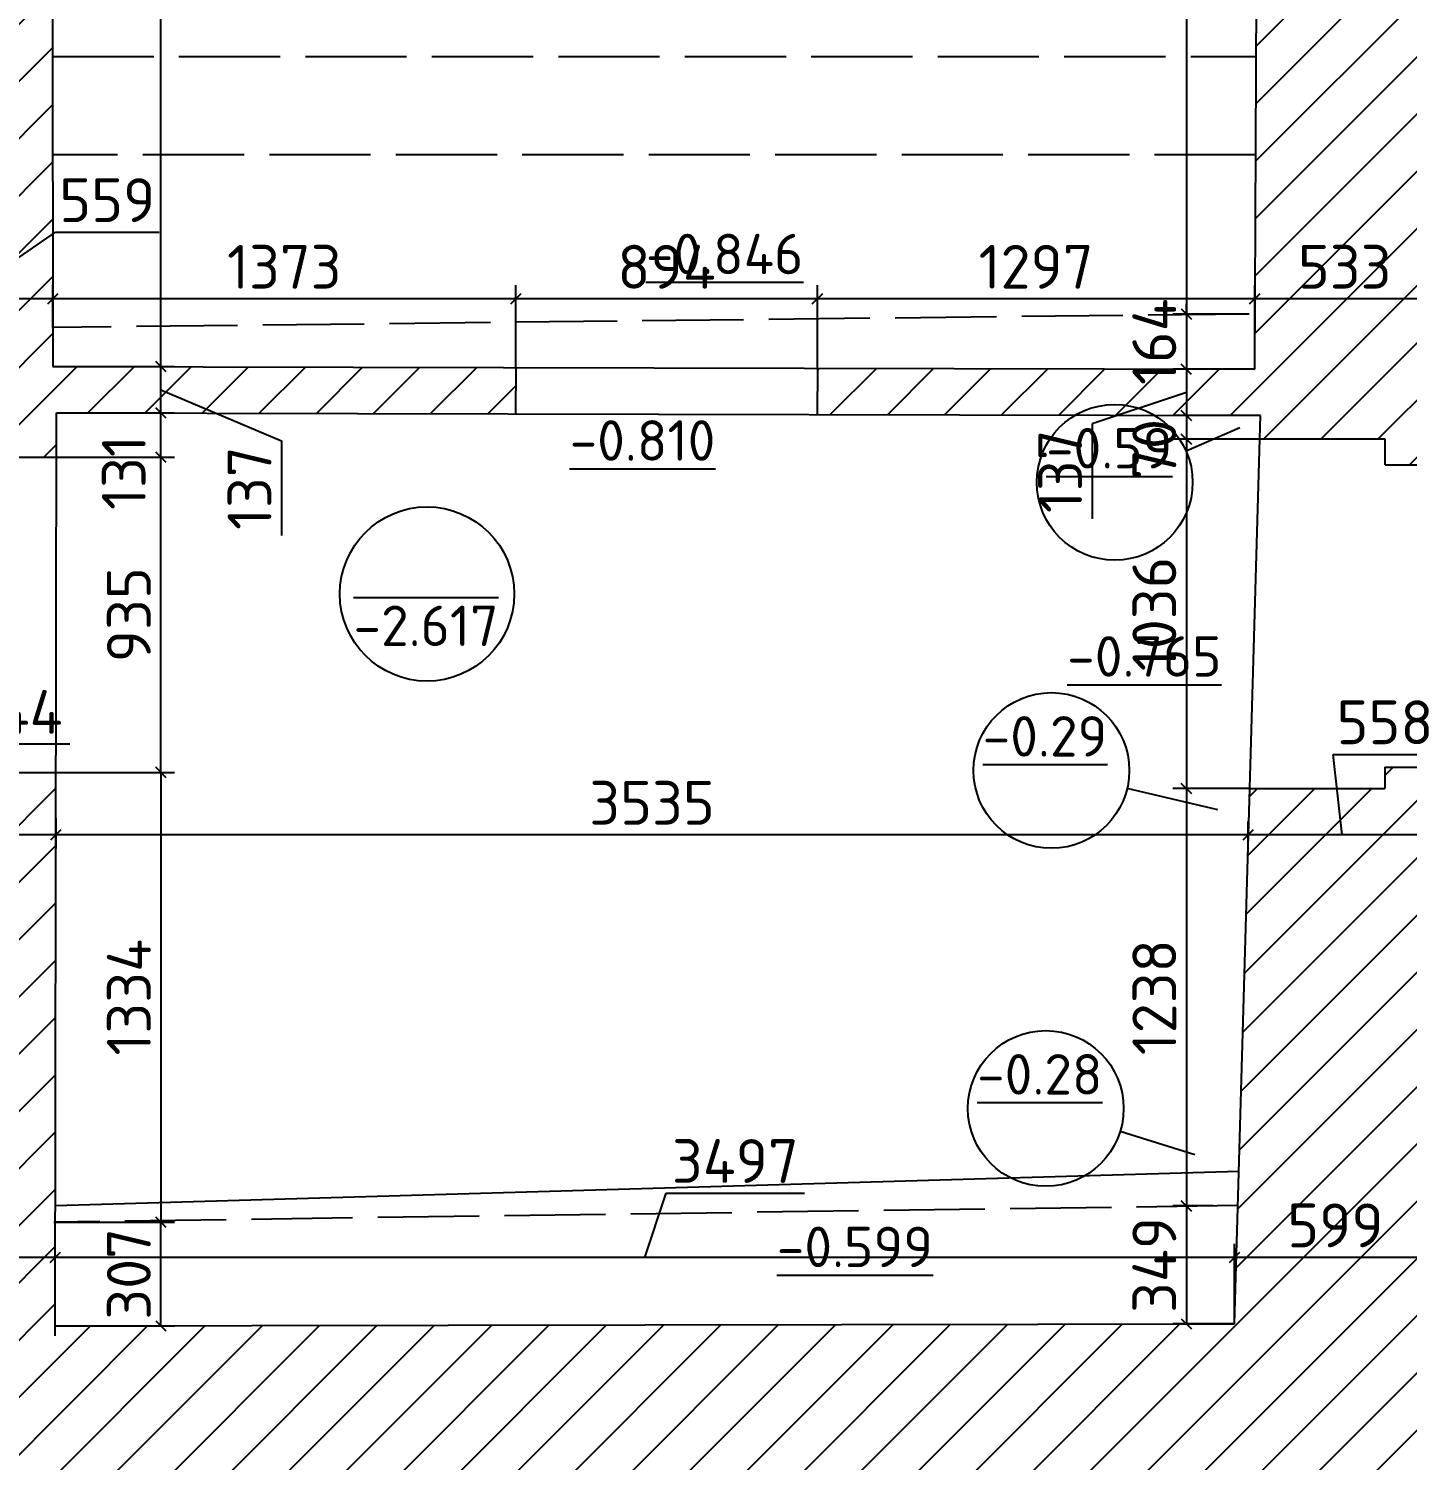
# Model space of a CAD drawing. Header units: millimetres. Extents: x 904915 to 1000606, y 1634169 to 1674089.
# Drawn here: x 955781 to 959869, y 1639706 to 1643953 of the extents above; entities that cross this region are included whole.
import ezdxf

# ---------------------------------------------------------------- set-up
doc = ezdxf.new("R2010")
doc.units = ezdxf.units.MM
doc.linetypes.add('ACAD_ISO02W100', pattern=[15, 12, -3])
for name, color, linetype in [('Балки', 140, 'ACAD_ISO02W100'), ('Контур', 7, 'Continuous'), ('Отметки', 7, 'Continuous'), ('Отопление', 30, 'Continuous'), ('Пожарные коммуникации', 1, 'Continuous'), ('Размеры', 224, 'Continuous'), ('Штриховка', 252, 'Continuous')]:
    doc.layers.add(name, color=color, linetype=linetype)
doc.styles.add('ISOCPEUR', font='isocpeur.ttf')
doc.dimstyles.new('GENPLAN 1000', dxfattribs={"dimscale": 10, "dimtxt": 13, "dimasz": 3, "dimexe": 4, "dimexo": 0, "dimgap": 3, "dimtad": 1, "dimdec": 0, "dimzin": 0, "dimtxsty": 'ISOCPEUR', "dimblk1": 'OBLIQUE', "dimblk2": 'OBLIQUE', "dimsah": 1, "dimcen": -1, "dimaunit": 1, "dimadec": 3, "dimazin": 0, "dimtfac": 0.75, "dimtdec": 0, "dimtix": 1, "dimtmove": 1, "dimatfit": 3, "dimfxl": 0, "dimtvp": 0.6, "dimarcsym": 0})

# ---------------------------------------------------------------- blocks, each defined once
blk = doc.blocks.new('_Oblique')
at = {"color": 0, "linetype": 'ByBlock', "lineweight": -2}
blk.add_line((-0.5, -0.5), (0.5, 0.5), dxfattribs=at)
blk = doc.blocks.new('*D121')
at = {"layer": 'Defpoints', "color": 0, "ltscale": 0.03}
for p in [(959416.1, 1643151.5), (959416.1, 1642942.4), (959949.4, 1642934.4)]:
    blk.add_point(p, dxfattribs=at)
at = {"layer": 'Размеры', "color": 0, "lineweight": -2, "ltscale": 0.03}
for p, q in [((959416.1, 1642942.4), (959416.1, 1643191.5)), ((959949.4, 1642934.4), (959949.4, 1643191.5)), ((959949.4, 1643151.5), (959416.1, 1643151.5))]:
    blk.add_line(p, q, dxfattribs=at)
at = {"layer": 'Размеры', "color": 0, "lineweight": -2, "ltscale": 0.03, "xscale": 30, "yscale": 30, "zscale": 30, "rotation": 180}
blk.add_blockref('_Oblique', (959416.1, 1643151.5), dxfattribs=at)
at = {"layer": 'Размеры', "color": 0, "lineweight": -2, "ltscale": 0.03, "xscale": 30, "yscale": 30, "zscale": 30}
blk.add_blockref('_Oblique', (959949.4, 1643151.5), dxfattribs=at)
at = {"layer": 'Размеры', "color": 0, "ltscale": 0.03, "insert": (959682.8, 1643246.5), "char_height": 130, "attachment_point": 5, "style": 'ISOCPEUR'}
blk.add_mtext('533', dxfattribs=at)
blk = doc.blocks.new('*D122')
at = {"layer": 'Defpoints', "color": 0, "ltscale": 0.03}
for p in [(958119.3, 1643151.5), (958119.3, 1642945.4), (959416.1, 1642942.4)]:
    blk.add_point(p, dxfattribs=at)
at = {"layer": 'Размеры', "color": 0, "lineweight": -2, "ltscale": 0.03}
for p, q in [((958119.3, 1642945.4), (958119.3, 1643191.5)), ((959416.1, 1642942.4), (959416.1, 1643191.5)), ((959416.1, 1643151.5), (958119.3, 1643151.5))]:
    blk.add_line(p, q, dxfattribs=at)
at = {"layer": 'Размеры', "color": 0, "lineweight": -2, "ltscale": 0.03, "xscale": 30, "yscale": 30, "zscale": 30, "rotation": 180}
blk.add_blockref('_Oblique', (958119.3, 1643151.5), dxfattribs=at)
at = {"layer": 'Размеры', "color": 0, "lineweight": -2, "ltscale": 0.03, "xscale": 30, "yscale": 30, "zscale": 30}
blk.add_blockref('_Oblique', (959416.1, 1643151.5), dxfattribs=at)
at = {"layer": 'Размеры', "color": 0, "ltscale": 0.03, "insert": (958767.7, 1643246.5), "char_height": 130, "attachment_point": 5, "style": 'ISOCPEUR'}
blk.add_mtext('1297', dxfattribs=at)
blk = doc.blocks.new('*D123')
at = {"layer": 'Defpoints', "color": 0, "ltscale": 0.03}
for p in [(957225.1, 1643151.5), (957225.1, 1642947.4), (958119.3, 1642945.4)]:
    blk.add_point(p, dxfattribs=at)
at = {"layer": 'Размеры', "color": 0, "lineweight": -2, "ltscale": 0.03}
for p, q in [((957225.1, 1642947.4), (957225.1, 1643191.5)), ((958119.3, 1642945.4), (958119.3, 1643191.5)), ((958119.3, 1643151.5), (957225.1, 1643151.5))]:
    blk.add_line(p, q, dxfattribs=at)
at = {"layer": 'Размеры', "color": 0, "lineweight": -2, "ltscale": 0.03, "xscale": 30, "yscale": 30, "zscale": 30, "rotation": 180}
blk.add_blockref('_Oblique', (957225.1, 1643151.5), dxfattribs=at)
at = {"layer": 'Размеры', "color": 0, "lineweight": -2, "ltscale": 0.03, "xscale": 30, "yscale": 30, "zscale": 30}
blk.add_blockref('_Oblique', (958119.3, 1643151.5), dxfattribs=at)
at = {"layer": 'Размеры', "color": 0, "ltscale": 0.03, "insert": (957672.2, 1643246.5), "char_height": 130, "attachment_point": 5, "style": 'ISOCPEUR'}
blk.add_mtext('894', dxfattribs=at)
blk = doc.blocks.new('*D124')
at = {"layer": 'Defpoints', "color": 0, "ltscale": 0.03}
for p in [(955852.3, 1643151.5), (955852.3, 1643066.4), (957225.1, 1642947.4)]:
    blk.add_point(p, dxfattribs=at)
at = {"layer": 'Размеры', "color": 0, "lineweight": -2, "ltscale": 0.03}
for p, q in [((955852.3, 1643066.4), (955852.3, 1643191.5)), ((957225.1, 1642947.4), (957225.1, 1643191.5)), ((957225.1, 1643151.5), (955852.3, 1643151.5))]:
    blk.add_line(p, q, dxfattribs=at)
at = {"layer": 'Размеры', "color": 0, "lineweight": -2, "ltscale": 0.03, "xscale": 30, "yscale": 30, "zscale": 30, "rotation": 180}
blk.add_blockref('_Oblique', (955852.3, 1643151.5), dxfattribs=at)
at = {"layer": 'Размеры', "color": 0, "lineweight": -2, "ltscale": 0.03, "xscale": 30, "yscale": 30, "zscale": 30}
blk.add_blockref('_Oblique', (957225.1, 1643151.5), dxfattribs=at)
at = {"layer": 'Размеры', "color": 0, "ltscale": 0.03, "insert": (956538.7, 1643246.5), "char_height": 130, "attachment_point": 5, "style": 'ISOCPEUR'}
blk.add_mtext('1373', dxfattribs=at)
blk = doc.blocks.new('*D125')
at = {"layer": 'Defpoints', "color": 0, "ltscale": 0.03}
for p in [(955293.1, 1643151.5), (955293.1, 1643079.9), (955852.3, 1643066.4)]:
    blk.add_point(p, dxfattribs=at)
at = {"layer": 'Размеры', "color": 0, "lineweight": -2, "ltscale": 0.03}
for p, q in [((955572.7, 1643151.5), (955860.4, 1643349.2)), ((955860.4, 1643349.2), (956167.4, 1643349.2)), ((955293.1, 1643079.9), (955293.1, 1643191.5)), ((955852.3, 1643066.4), (955852.3, 1643191.5)), ((955852.3, 1643151.5), (955293.1, 1643151.5))]:
    blk.add_line(p, q, dxfattribs=at)
at = {"layer": 'Размеры', "color": 0, "lineweight": -2, "ltscale": 0.03, "xscale": 30, "yscale": 30, "zscale": 30, "rotation": 180}
blk.add_blockref('_Oblique', (955293.1, 1643151.5), dxfattribs=at)
at = {"layer": 'Размеры', "color": 0, "lineweight": -2, "ltscale": 0.03, "xscale": 30, "yscale": 30, "zscale": 30}
blk.add_blockref('_Oblique', (955852.3, 1643151.5), dxfattribs=at)
at = {"layer": 'Размеры', "color": 0, "ltscale": 0.03, "insert": (956013.9, 1643444.2), "char_height": 130, "attachment_point": 5, "style": 'ISOCPEUR'}
blk.add_mtext('559', dxfattribs=at)
blk = doc.blocks.new('*D132')
at = {"layer": 'Defpoints', "color": 0, "ltscale": 0.03}
for p in [(959430.3, 1645715.2), (959213.5, 1643106.3), (959400.1, 1643106.3)]:
    blk.add_point(p, dxfattribs=at)
at = {"layer": 'Размеры', "color": 0, "lineweight": -2, "ltscale": 0.03}
for p, q in [((959430.3, 1645715.2), (959173.5, 1645715.2)), ((959213.5, 1645715.2), (959213.5, 1643106.3)), ((959400.1, 1643106.3), (959173.5, 1643106.3))]:
    blk.add_line(p, q, dxfattribs=at)
at = {"layer": 'Размеры', "color": 0, "lineweight": -2, "ltscale": 0.03, "xscale": 30, "yscale": 30, "zscale": 30}
for p, rotation in [((959213.5, 1645715.2), 90), ((959213.5, 1643106.3), 270)]:
    blk.add_blockref('_Oblique', p, dxfattribs=dict(at, rotation=rotation))
at = {"layer": 'Размеры', "color": 0, "ltscale": 0.03, "insert": (959118.5, 1644410.7), "char_height": 130, "attachment_point": 5, "rotation": 90, "style": 'ISOCPEUR'}
blk.add_mtext('2609', dxfattribs=at)
blk = doc.blocks.new('*D133')
at = {"layer": 'Defpoints', "color": 0, "ltscale": 0.03}
for p in [(959400.1, 1643106.3), (959213.5, 1642942.4), (959416.1, 1642942.4)]:
    blk.add_point(p, dxfattribs=at)
at = {"layer": 'Размеры', "color": 0, "lineweight": -2, "ltscale": 0.03}
for p, q in [((959213.5, 1643106.3), (959213.5, 1643136.3)), ((959400.1, 1643106.3), (959173.5, 1643106.3)), ((959213.5, 1643106.3), (959213.5, 1642942.4)), ((959416.1, 1642942.4), (959173.5, 1642942.4)), ((959213.5, 1642942.4), (959213.5, 1642912.4))]:
    blk.add_line(p, q, dxfattribs=at)
at = {"layer": 'Размеры', "color": 0, "lineweight": -2, "ltscale": 0.03, "xscale": 30, "yscale": 30, "zscale": 30}
for p, rotation in [((959213.5, 1643106.3), 270), ((959213.5, 1642942.4), 90)]:
    blk.add_blockref('_Oblique', p, dxfattribs=dict(at, rotation=rotation))
at = {"layer": 'Размеры', "color": 0, "ltscale": 0.03, "insert": (959118.5, 1643024.3), "char_height": 130, "attachment_point": 5, "rotation": 90, "style": 'ISOCPEUR'}
blk.add_mtext('164', dxfattribs=at)
blk = doc.blocks.new('*D134')
at = {"layer": 'Defpoints', "color": 0, "ltscale": 0.03}
for p in [(959416.1, 1642942.4), (959213.5, 1642805.2), (959433.1, 1642805.2)]:
    blk.add_point(p, dxfattribs=at)
at = {"layer": 'Размеры', "color": 0, "lineweight": -2, "ltscale": 0.03}
for p, q in [((959416.1, 1642942.4), (959173.5, 1642942.4)), ((959213.5, 1642942.4), (959213.5, 1642805.2)), ((959213.5, 1642873.8), (958934.2, 1642780.3)), ((958934.2, 1642780.3), (958934.2, 1642499.3)), ((959433.1, 1642805.2), (959173.5, 1642805.2))]:
    blk.add_line(p, q, dxfattribs=at)
at = {"layer": 'Размеры', "color": 0, "lineweight": -2, "ltscale": 0.03, "xscale": 30, "yscale": 30, "zscale": 30}
for p, rotation in [((959213.5, 1642942.4), 90), ((959213.5, 1642805.2), 270)]:
    blk.add_blockref('_Oblique', p, dxfattribs=dict(at, rotation=rotation))
at = {"layer": 'Размеры', "color": 0, "ltscale": 0.03, "insert": (958839.2, 1642639.8), "char_height": 130, "attachment_point": 5, "rotation": 90, "style": 'ISOCPEUR'}
blk.add_mtext('137', dxfattribs=at)
blk = doc.blocks.new('*D135')
at = {"layer": 'Defpoints', "color": 0, "ltscale": 0.03}
for p in [(959433.1, 1642805.2), (959213.5, 1642735), (959431.1, 1642735)]:
    blk.add_point(p, dxfattribs=at)
at = {"layer": 'Размеры', "color": 0, "lineweight": -2, "ltscale": 0.03}
for p, q in [((959433.1, 1642805.2), (959173.5, 1642805.2)), ((959213.5, 1642805.2), (959213.5, 1642735)), ((959431.1, 1642735), (959173.5, 1642735))]:
    blk.add_line(p, q, dxfattribs=at)
at = {"layer": 'Размеры', "color": 0, "lineweight": -2, "ltscale": 0.03, "xscale": 30, "yscale": 30, "zscale": 30}
for p, rotation in [((959213.5, 1642805.2), 90), ((959213.5, 1642735), 270)]:
    blk.add_blockref('_Oblique', p, dxfattribs=dict(at, rotation=rotation))
at = {"layer": 'Размеры', "color": 0, "ltscale": 0.03, "insert": (959118.5, 1642705), "char_height": 130, "attachment_point": 5, "rotation": 90, "style": 'ISOCPEUR'}
blk.add_mtext('70', dxfattribs=at)
blk = doc.blocks.new('*D136')
at = {"layer": 'Defpoints', "color": 0, "ltscale": 0.03}
for p in [(959431.1, 1642735), (959213.5, 1641699), (959401.4, 1641699)]:
    blk.add_point(p, dxfattribs=at)
at = {"layer": 'Размеры', "color": 0, "lineweight": -2, "ltscale": 0.03}
for p, q in [((959431.1, 1642735), (959173.5, 1642735)), ((959213.5, 1642735), (959213.5, 1641699)), ((959401.4, 1641699), (959173.5, 1641699))]:
    blk.add_line(p, q, dxfattribs=at)
at = {"layer": 'Размеры', "color": 0, "lineweight": -2, "ltscale": 0.03, "xscale": 30, "yscale": 30, "zscale": 30}
for p, rotation in [((959213.5, 1642735), 90), ((959213.5, 1641699), 270)]:
    blk.add_blockref('_Oblique', p, dxfattribs=dict(at, rotation=rotation))
at = {"layer": 'Размеры', "color": 0, "ltscale": 0.03, "insert": (959118.5, 1642217), "char_height": 130, "attachment_point": 5, "rotation": 90, "style": 'ISOCPEUR'}
blk.add_mtext('1036', dxfattribs=at)
blk = doc.blocks.new('*D137')
at = {"layer": 'Defpoints', "color": 0, "ltscale": 0.03}
for p in [(959401.4, 1641699), (959213.5, 1640460.8), (959293.4, 1640460.8)]:
    blk.add_point(p, dxfattribs=at)
at = {"layer": 'Размеры', "color": 0, "lineweight": -2, "ltscale": 0.03}
for p, q in [((959401.4, 1641699), (959173.5, 1641699)), ((959213.5, 1641699), (959213.5, 1640460.8)), ((959293.4, 1640460.8), (959173.5, 1640460.8))]:
    blk.add_line(p, q, dxfattribs=at)
at = {"layer": 'Размеры', "color": 0, "lineweight": -2, "ltscale": 0.03, "xscale": 30, "yscale": 30, "zscale": 30}
for p, rotation in [((959213.5, 1641699), 90), ((959213.5, 1640460.8), 270)]:
    blk.add_blockref('_Oblique', p, dxfattribs=dict(at, rotation=rotation))
at = {"layer": 'Размеры', "color": 0, "ltscale": 0.03, "insert": (959118.5, 1641079.9), "char_height": 130, "attachment_point": 5, "rotation": 90, "style": 'ISOCPEUR'}
blk.add_mtext('1238', dxfattribs=at)
blk = doc.blocks.new('*D138')
at = {"layer": 'Defpoints', "color": 0, "ltscale": 0.03}
for p in [(959293.4, 1640460.8), (959213.5, 1640111.4), (959356, 1640111.4)]:
    blk.add_point(p, dxfattribs=at)
at = {"layer": 'Размеры', "color": 0, "lineweight": -2, "ltscale": 0.03}
for p, q in [((959293.4, 1640460.8), (959173.5, 1640460.8)), ((959213.5, 1640460.8), (959213.5, 1640111.4)), ((959356, 1640111.4), (959173.5, 1640111.4))]:
    blk.add_line(p, q, dxfattribs=at)
at = {"layer": 'Размеры', "color": 0, "lineweight": -2, "ltscale": 0.03, "xscale": 30, "yscale": 30, "zscale": 30}
for p, rotation in [((959213.5, 1640460.8), 90), ((959213.5, 1640111.4), 270)]:
    blk.add_blockref('_Oblique', p, dxfattribs=dict(at, rotation=rotation))
at = {"layer": 'Размеры', "color": 0, "ltscale": 0.03, "insert": (959118.5, 1640286.1), "char_height": 130, "attachment_point": 5, "rotation": 90, "style": 'ISOCPEUR'}
blk.add_mtext('349', dxfattribs=at)
blk = doc.blocks.new('*D139')
at = {"layer": 'Defpoints', "color": 0, "ltscale": 0.03}
for p in [(955855.1, 1640413), (956172.8, 1640413), (955859.3, 1640105.6)]:
    blk.add_point(p, dxfattribs=at)
at = {"layer": 'Размеры', "color": 0, "lineweight": -2, "ltscale": 0.03}
for p, q in [((955855.1, 1640413), (956212.8, 1640413)), ((956172.8, 1640105.6), (956172.8, 1640413)), ((955859.3, 1640105.6), (956212.8, 1640105.6))]:
    blk.add_line(p, q, dxfattribs=at)
at = {"layer": 'Размеры', "color": 0, "lineweight": -2, "ltscale": 0.03, "xscale": 30, "yscale": 30, "zscale": 30}
for p, rotation in [((956172.8, 1640413), 90), ((956172.8, 1640105.6), 270)]:
    blk.add_blockref('_Oblique', p, dxfattribs=dict(at, rotation=rotation))
at = {"layer": 'Размеры', "color": 0, "ltscale": 0.03, "insert": (956077.8, 1640259.3), "char_height": 130, "attachment_point": 5, "rotation": 90, "style": 'ISOCPEUR'}
blk.add_mtext('307', dxfattribs=at)
blk = doc.blocks.new('*D140')
at = {"layer": 'Defpoints', "color": 0, "ltscale": 0.03}
for p in [(955862.9, 1642682), (956172.8, 1642682), (955861.6, 1641747)]:
    blk.add_point(p, dxfattribs=at)
at = {"layer": 'Размеры', "color": 0, "lineweight": -2, "ltscale": 0.03}
for p, q in [((955862.9, 1642682), (956212.8, 1642682)), ((956172.8, 1641747), (956172.8, 1642682)), ((955861.6, 1641747), (956212.8, 1641747))]:
    blk.add_line(p, q, dxfattribs=at)
at = {"layer": 'Размеры', "color": 0, "lineweight": -2, "ltscale": 0.03, "xscale": 30, "yscale": 30, "zscale": 30}
for p, rotation in [((956172.8, 1642682), 90), ((956172.8, 1641747), 270)]:
    blk.add_blockref('_Oblique', p, dxfattribs=dict(at, rotation=rotation))
at = {"layer": 'Размеры', "color": 0, "ltscale": 0.03, "insert": (956077.8, 1642214.5), "char_height": 130, "attachment_point": 5, "rotation": 90, "style": 'ISOCPEUR'}
blk.add_mtext('935', dxfattribs=at)
blk = doc.blocks.new('*D141')
at = {"layer": 'Defpoints', "color": 0, "ltscale": 0.03}
for p in [(955863.1, 1642813.5), (956172.8, 1642813.5), (955862.9, 1642682)]:
    blk.add_point(p, dxfattribs=at)
at = {"layer": 'Размеры', "color": 0, "lineweight": -2, "ltscale": 0.03}
for p, q in [((955863.1, 1642813.5), (956212.8, 1642813.5)), ((956172.8, 1642682), (956172.8, 1642813.5)), ((955862.9, 1642682), (956212.8, 1642682))]:
    blk.add_line(p, q, dxfattribs=at)
at = {"layer": 'Размеры', "color": 0, "lineweight": -2, "ltscale": 0.03, "xscale": 30, "yscale": 30, "zscale": 30}
for p, rotation in [((956172.8, 1642813.5), 90), ((956172.8, 1642682), 270)]:
    blk.add_blockref('_Oblique', p, dxfattribs=dict(at, rotation=rotation))
at = {"layer": 'Размеры', "color": 0, "ltscale": 0.03, "insert": (956062.7, 1642636.3), "char_height": 130, "attachment_point": 5, "rotation": 90, "style": 'ISOCPEUR'}
blk.add_mtext('131', dxfattribs=at)
blk = doc.blocks.new('*D142')
at = {"layer": 'Defpoints', "color": 0, "ltscale": 0.03}
for p in [(955852.4, 1642950.6), (956172.8, 1642950.6), (955863.1, 1642813.5)]:
    blk.add_point(p, dxfattribs=at)
at = {"layer": 'Размеры', "color": 0, "lineweight": -2, "ltscale": 0.03}
for p, q in [((955852.4, 1642950.6), (956212.8, 1642950.6)), ((956172.8, 1642813.5), (956172.8, 1642950.6)), ((956172.8, 1642882), (956530.5, 1642730.3)), ((955863.1, 1642813.5), (956212.8, 1642813.5)), ((956530.5, 1642730.3), (956530.5, 1642449.3))]:
    blk.add_line(p, q, dxfattribs=at)
at = {"layer": 'Размеры', "color": 0, "lineweight": -2, "ltscale": 0.03, "xscale": 30, "yscale": 30, "zscale": 30}
for p, rotation in [((956172.8, 1642950.6), 90), ((956172.8, 1642813.5), 270)]:
    blk.add_blockref('_Oblique', p, dxfattribs=dict(at, rotation=rotation))
at = {"layer": 'Размеры', "color": 0, "ltscale": 0.03, "insert": (956435.5, 1642589.8), "char_height": 130, "attachment_point": 5, "rotation": 90, "style": 'ISOCPEUR'}
blk.add_mtext('137', dxfattribs=at)
blk = doc.blocks.new('*D143')
at = {"layer": 'Defpoints', "color": 0, "ltscale": 0.03}
for p in [(955847.6, 1647274.2), (956172.8, 1647274.2), (955852.4, 1642950.6)]:
    blk.add_point(p, dxfattribs=at)
at = {"layer": 'Размеры', "color": 0, "lineweight": -2, "ltscale": 0.03}
for p, q in [((955847.6, 1647274.2), (956212.8, 1647274.2)), ((956172.8, 1642950.6), (956172.8, 1647274.2)), ((955852.4, 1642950.6), (956212.8, 1642950.6))]:
    blk.add_line(p, q, dxfattribs=at)
at = {"layer": 'Размеры', "color": 0, "lineweight": -2, "ltscale": 0.03, "xscale": 30, "yscale": 30, "zscale": 30}
for p, rotation in [((956172.8, 1647274.2), 90), ((956172.8, 1642950.6), 270)]:
    blk.add_blockref('_Oblique', p, dxfattribs=dict(at, rotation=rotation))
at = {"layer": 'Размеры', "color": 0, "ltscale": 0.03, "insert": (956077.8, 1645112.4), "char_height": 130, "attachment_point": 5, "rotation": 90, "style": 'ISOCPEUR'}
blk.add_mtext('4324', dxfattribs=at)
blk = doc.blocks.new('*D184')
at = {"layer": 'Defpoints', "color": 0, "ltscale": 0.03}
for p in [(959955, 1641587.6), (959396.8, 1641561.6), (959396.8, 1641537.8)]:
    blk.add_point(p, dxfattribs=at)
at = {"layer": 'Размеры', "color": 0, "lineweight": -2, "ltscale": 0.03}
for p, q in [((959675.9, 1641561.6), (959648.9, 1641800.4)), ((959648.9, 1641800.4), (959955.9, 1641800.4)), ((959396.8, 1641537.8), (959396.8, 1641601.6)), ((959955, 1641587.6), (959955, 1641521.6)), ((959955, 1641561.6), (959396.8, 1641561.6))]:
    blk.add_line(p, q, dxfattribs=at)
at = {"layer": 'Размеры', "color": 0, "lineweight": -2, "ltscale": 0.03, "xscale": 30, "yscale": 30, "zscale": 30, "rotation": 180}
blk.add_blockref('_Oblique', (959396.8, 1641561.6), dxfattribs=at)
at = {"layer": 'Размеры', "color": 0, "lineweight": -2, "ltscale": 0.03, "xscale": 30, "yscale": 30, "zscale": 30}
blk.add_blockref('_Oblique', (959955, 1641561.6), dxfattribs=at)
at = {"layer": 'Размеры', "color": 0, "ltscale": 0.03, "insert": (959802.4, 1641895.4), "char_height": 130, "attachment_point": 5, "style": 'ISOCPEUR'}
blk.add_mtext('558', dxfattribs=at)
blk = doc.blocks.new('*D185')
at = {"layer": 'Defpoints', "color": 0, "ltscale": 0.03}
for p in [(955861.4, 1641610.6), (955861.4, 1641561.6), (959396.8, 1641537.8)]:
    blk.add_point(p, dxfattribs=at)
at = {"layer": 'Размеры', "color": 0, "lineweight": -2, "ltscale": 0.03}
for p, q in [((955861.4, 1641610.6), (955861.4, 1641521.6)), ((959396.8, 1641537.8), (959396.8, 1641601.6)), ((959396.8, 1641561.6), (955861.4, 1641561.6))]:
    blk.add_line(p, q, dxfattribs=at)
at = {"layer": 'Размеры', "color": 0, "lineweight": -2, "ltscale": 0.03, "xscale": 30, "yscale": 30, "zscale": 30, "rotation": 180}
blk.add_blockref('_Oblique', (955861.4, 1641561.6), dxfattribs=at)
at = {"layer": 'Размеры', "color": 0, "lineweight": -2, "ltscale": 0.03, "xscale": 30, "yscale": 30, "zscale": 30}
blk.add_blockref('_Oblique', (959396.8, 1641561.6), dxfattribs=at)
at = {"layer": 'Размеры', "color": 0, "ltscale": 0.03, "insert": (957629.1, 1641656.6), "char_height": 130, "attachment_point": 5, "style": 'ISOCPEUR'}
blk.add_mtext('3535', dxfattribs=at)
blk = doc.blocks.new('*D186')
at = {"layer": 'Defpoints', "color": 0, "ltscale": 0.03}
for p in [(955861.4, 1641610.6), (955317.5, 1641568), (955317.5, 1641561.6)]:
    blk.add_point(p, dxfattribs=at)
at = {"layer": 'Размеры', "color": 0, "lineweight": -2, "ltscale": 0.03}
for p, q in [((955589.4, 1641561.6), (955569.5, 1641831.3)), ((955569.5, 1641831.3), (955902.5, 1641831.3)), ((955861.4, 1641610.6), (955861.4, 1641521.6)), ((955317.5, 1641568), (955317.5, 1641521.6)), ((955861.4, 1641561.6), (955317.5, 1641561.6))]:
    blk.add_line(p, q, dxfattribs=at)
at = {"layer": 'Размеры', "color": 0, "lineweight": -2, "ltscale": 0.03, "xscale": 30, "yscale": 30, "zscale": 30, "rotation": 180}
blk.add_blockref('_Oblique', (955317.5, 1641561.6), dxfattribs=at)
at = {"layer": 'Размеры', "color": 0, "lineweight": -2, "ltscale": 0.03, "xscale": 30, "yscale": 30, "zscale": 30}
blk.add_blockref('_Oblique', (955861.4, 1641561.6), dxfattribs=at)
at = {"layer": 'Размеры', "color": 0, "ltscale": 0.03, "insert": (955736, 1641926.3), "char_height": 130, "attachment_point": 5, "style": 'ISOCPEUR'}
blk.add_mtext('544', dxfattribs=at)
blk = doc.blocks.new('*D292')
at = {"layer": 'Defpoints', "color": 0, "ltscale": 0.03}
for p in [(959356, 1640308.3), (959356, 1640111.4), (959955, 1640116.1)]:
    blk.add_point(p, dxfattribs=at)
at = {"layer": 'Размеры', "color": 0, "lineweight": -2, "ltscale": 0.03}
for p, q in [((959356, 1640111.4), (959356, 1640348.3)), ((959955, 1640116.1), (959955, 1640348.3)), ((959955, 1640308.3), (959356, 1640308.3))]:
    blk.add_line(p, q, dxfattribs=at)
at = {"layer": 'Размеры', "color": 0, "lineweight": -2, "ltscale": 0.03, "xscale": 30, "yscale": 30, "zscale": 30, "rotation": 180}
blk.add_blockref('_Oblique', (959356, 1640308.3), dxfattribs=at)
at = {"layer": 'Размеры', "color": 0, "lineweight": -2, "ltscale": 0.03, "xscale": 30, "yscale": 30, "zscale": 30}
blk.add_blockref('_Oblique', (959955, 1640308.3), dxfattribs=at)
at = {"layer": 'Размеры', "color": 0, "ltscale": 0.03, "insert": (959655.5, 1640403.3), "char_height": 130, "attachment_point": 5, "style": 'ISOCPEUR'}
blk.add_mtext('599', dxfattribs=at)
blk = doc.blocks.new('*D293')
at = {"layer": 'Defpoints', "color": 0, "ltscale": 0.03}
for p in [(955859.3, 1640308.3), (959356, 1640111.4), (955859.3, 1640075.6)]:
    blk.add_point(p, dxfattribs=at)
at = {"layer": 'Размеры', "color": 0, "lineweight": -2, "ltscale": 0.03}
for p, q in [((957607.7, 1640308.3), (957670.5, 1640499.2)), ((957670.5, 1640499.2), (958081.5, 1640499.2)), ((955859.3, 1640075.6), (955859.3, 1640348.3)), ((959356, 1640111.4), (959356, 1640348.3)), ((959356, 1640308.3), (955859.3, 1640308.3))]:
    blk.add_line(p, q, dxfattribs=at)
at = {"layer": 'Размеры', "color": 0, "lineweight": -2, "ltscale": 0.03, "xscale": 30, "yscale": 30, "zscale": 30, "rotation": 180}
blk.add_blockref('_Oblique', (955859.3, 1640308.3), dxfattribs=at)
at = {"layer": 'Размеры', "color": 0, "lineweight": -2, "ltscale": 0.03, "xscale": 30, "yscale": 30, "zscale": 30}
blk.add_blockref('_Oblique', (959356, 1640308.3), dxfattribs=at)
at = {"layer": 'Размеры', "color": 0, "ltscale": 0.03, "insert": (957876, 1640594.2), "char_height": 130, "attachment_point": 5, "style": 'ISOCPEUR'}
blk.add_mtext('3497', dxfattribs=at)
blk = doc.blocks.new('*D294')
at = {"layer": 'Defpoints', "color": 0, "ltscale": 0.03}
for p in [(955329.7, 1640308.3), (955329.7, 1640258.7), (955859.3, 1640075.6)]:
    blk.add_point(p, dxfattribs=at)
at = {"layer": 'Размеры', "color": 0, "lineweight": -2, "ltscale": 0.03}
for p, q in [((955329.7, 1640258.7), (955329.7, 1640348.3)), ((955859.3, 1640075.6), (955859.3, 1640348.3)), ((955859.3, 1640308.3), (955329.7, 1640308.3))]:
    blk.add_line(p, q, dxfattribs=at)
at = {"layer": 'Размеры', "color": 0, "lineweight": -2, "ltscale": 0.03, "xscale": 30, "yscale": 30, "zscale": 30, "rotation": 180}
blk.add_blockref('_Oblique', (955329.7, 1640308.3), dxfattribs=at)
at = {"layer": 'Размеры', "color": 0, "lineweight": -2, "ltscale": 0.03, "xscale": 30, "yscale": 30, "zscale": 30}
blk.add_blockref('_Oblique', (955859.3, 1640308.3), dxfattribs=at)
at = {"layer": 'Размеры', "color": 0, "ltscale": 0.03, "insert": (955594.5, 1640403.3), "char_height": 130, "attachment_point": 5, "style": 'ISOCPEUR'}
blk.add_mtext('530', dxfattribs=at)
blk = doc.blocks.new('*D380')
at = {"layer": 'Defpoints', "color": 0, "ltscale": 0.03}
for p in [(955861.6, 1641747), (955855.1, 1640413), (956172.8, 1640413)]:
    blk.add_point(p, dxfattribs=at)
at = {"layer": 'Размеры', "color": 0, "lineweight": -2, "ltscale": 0.03}
for p, q in [((955861.6, 1641747), (956212.8, 1641747)), ((956172.8, 1641747), (956172.8, 1640413)), ((955855.1, 1640413), (956212.8, 1640413))]:
    blk.add_line(p, q, dxfattribs=at)
at = {"layer": 'Размеры', "color": 0, "lineweight": -2, "ltscale": 0.03, "xscale": 30, "yscale": 30, "zscale": 30}
for p, rotation in [((956172.8, 1641747), 90), ((956172.8, 1640413), 270)]:
    blk.add_blockref('_Oblique', p, dxfattribs=dict(at, rotation=rotation))
at = {"layer": 'Размеры', "color": 0, "ltscale": 0.03, "insert": (956077.8, 1641080), "char_height": 130, "attachment_point": 5, "rotation": 90, "style": 'ISOCPEUR'}
blk.add_mtext('1334', dxfattribs=at)

msp = doc.modelspace()

# ---------------------------------------------------------------- hatches: boundary and pattern name
at = {"layer": 'Штриховка', "ltscale": 0.03}
h = msp.add_hatch(dxfattribs=at)
h.set_pattern_fill('_USER', color=256, scale=120, angle=45, pattern_type=0)
h.set_pattern_definition([(45, (939769.27, 1645632.96), (-84.8528, 84.8528), [])])
h.paths.add_polyline_path([(939862.1, 1645865.3), (939717.3, 1645866.2), (939716.4, 1645515.2), (939572.8, 1645516), (939573.1, 1645259.6), (939858.5, 1645259.9)], flags=17)
h.paths.add_polyline_path([(967898.5, 1669251.9), (967748.5, 1669254.9), (967737, 1668677), (967887, 1668674)], flags=17)
h.paths.add_polyline_path([(959721.2, 1670070.1), (960600.3, 1670071.2), (960599.8, 1670501.5), (960599.2, 1670954.9), (958956.6, 1670954.7), (959002.6, 1662727), (958908.9, 1662725), (958909, 1662520.4), (959728.4, 1662541.9), (959725.6, 1663653.4), (960845.1, 1663649), (960849, 1664244.1), (959728.5, 1664251.4)])
h.paths.add_polyline_path([(953047.4, 1647661.3), (953309, 1647664), (953307.3, 1647830.1), (953304.3, 1648110.6), (951642.4, 1648114.7), (951716, 1642822.9), (952533.5, 1642743.7), (952532.8, 1642909), (953481.3, 1642912), (953480.8, 1643074.2), (952537.1, 1643071.2), (952524.9, 1647221.1), (953052, 1647226.6)], flags=17)
h.paths.add_polyline_path([(944956.8, 1645799), (943919.8, 1645788.6), (943920.1, 1645262.1), (939858.5, 1645259.9), (939573.1, 1645259.6), (939573.1, 1645244.2), (934568.3, 1645252.9), (934568.3, 1645253.2), (934278.3, 1645254), (932110.1, 1645254), (932109.8, 1645787.9), (931143.7, 1645778.5), (931152.5, 1644829.1), (929740.1, 1644827.8), (929759.1, 1646190.3), (927061.9, 1646219.9), (927061.4, 1646069.9), (929607, 1646042), (929588, 1644677.6), (931153.9, 1644679.1), (931157.1, 1644329.1), (931593.9, 1644329.6), (931614, 1644169.6), (931653.7, 1644489.6), (931673.9, 1644329.6), (932110.6, 1644330.1), (932110.2, 1644955.7), (943920.3, 1644962.1), (943920.6, 1644397.3), (944407.8, 1644403.1), (944429.7, 1644243.4), (944465.9, 1644563.8), (944487.8, 1644404.1), (944974.9, 1644409.9), (944971, 1644709.9), (946047, 1644722.8), (946060.4, 1646106), (948397.6, 1646107.4), (948397.2, 1646257.4), (945911.9, 1646255.9), (945898.9, 1644921), (944968.4, 1644909.8)])
h.paths.add_polyline_path([(941747.9, 1647720.4), (935723.9, 1647718.2), (935724, 1647401.1), (939570.7, 1647430.7), (939571, 1647159), (939720.5, 1647158.1), (939719.7, 1646853.6), (939599.7, 1646838.9), (939839.6, 1646808.3), (939719.6, 1646793.6), (939718.8, 1646489.1), (939571.8, 1646490), (939572, 1646278), (939718.3, 1646277.1), (939717.4, 1645926.2), (939597.4, 1645911.4), (939862.2, 1645877.7), (939871.4, 1647396.6), (941748.7, 1647400.9)])
h.paths.add_polyline_path([(934907, 1647717.9), (934688, 1647717.9), (933884, 1647717.6), (933886.9, 1647392.8), (934284.4, 1647396.3), (934278.3, 1645254), (934568.3, 1645253.2), (934574.5, 1647392.3), (934909.5, 1647394.8)])
h.paths.add_polyline_path([(932129.4, 1649034.8), (931923.5, 1649035.1), (931923.9, 1649266.2), (931788.1, 1649266.4), (931788.1, 1649293.2), (931494.6, 1649293.9), (931494.2, 1649135.2), (931345.5, 1649135.6), (931342.9, 1648092.4), (923885.6, 1648105.6), (923881.9, 1647831.4), (923721.7, 1647813.5), (924041.1, 1647769.2), (923880.8, 1647751.4), (923877.2, 1647477.1), (924177.2, 1647477.1), (924138.3, 1644589.7), (927056.3, 1644558.9), (927057.3, 1644859), (924442.4, 1644886.5), (924477.2, 1647477.1), (931128.7, 1647397.5), (931130.8, 1647163.4), (932109, 1647173), (932108.9, 1647376.8), (932568, 1647380.9), (932565, 1647717.1), (932127.3, 1647716.9)])
h.paths.add_polyline_path([(950486.2, 1648117.6), (944691.4, 1648132), (944686.6, 1649180.5), (944528.4, 1649179.8), (944527.7, 1649323.4), (944245.8, 1649322.1), (944245.9, 1649301.6), (944073, 1649301.2), (944073.5, 1649109.4), (943905.2, 1649109), (943908.4, 1647721.2), (943261, 1647720.9), (943261.7, 1647404.3), (943918.9, 1647405.7), (943919.1, 1647096.6), (944939.3, 1647138), (944935.8, 1647403.5), (949029.6, 1647409.4), (950272.6, 1647401.6), (950272.6, 1646130.9), (950392.6, 1646115.9), (950272.6, 1646100.9), (950272.6, 1644831.4), (948400.6, 1644827), (948401.3, 1644527), (950083.4, 1644531), (950116.4, 1639995.2), (951661, 1639989.6), (951661, 1639460.8), (955617.4, 1639500.6), (962461.1, 1639567.9), (962455.8, 1636178), (962155.8, 1636178), (962155.1, 1635728.5), (962315.1, 1635708.3), (962155.1, 1635688.5), (962154.4, 1635279.1), (969661.4, 1635263.1), (969653.3, 1636911.1), (969342.9, 1636912.5), (968746.2, 1636915.1), (968742.8, 1636143.6), (967545.7, 1636148.5), (967554.4, 1641372.6), (967284, 1641372.7), (967283.9, 1641196.6), (967396.8, 1641195.5), (967399.1, 1637608.9), (967078, 1637609.2), (967077.8, 1637359.2), (967399.1, 1637358.9), (967399.1, 1636178), (966361, 1636178), (966361, 1636455), (966111, 1636455), (966111, 1636178), (963002.7, 1636178), (963006.5, 1640478), (962468.8, 1640472.7), (962472.1, 1640136.2), (959955, 1640116.1), (959955, 1641762), (959802, 1641762), (959802, 1641699), (959401.4, 1641699), (959356, 1640111.4), (955859.3, 1640105.6), (955861.6, 1641747), (955722, 1641747), (955722, 1641685), (955316.4, 1641685), (955333, 1639913), (953838.8, 1639848.2), (953835.2, 1640084.9), (952545, 1640065.2), (952537.7, 1641768.8), (951730.6, 1641771.1), (951746.3, 1640645.3), (950540.6, 1640652.7)])
h.paths.add_polyline_path([(944673.1, 1652178.2), (944526.8, 1652177.5), (944526.1, 1652342), (944239.1, 1652340.7), (944238.8, 1652288.7), (944081.7, 1652288.3), (944082, 1652146.3), (943898, 1652145.9), (943900.2, 1651218), (944068.5, 1651218.4), (944069, 1651034.4), (944101.8, 1651034.4), (944241.8, 1651034.8), (944241.9, 1650997.5), (944520.2, 1650998.8), (944519.5, 1651139.9), (944677.7, 1651140.6)])
h.paths.add_polyline_path([(944659.3, 1655219.7), (944494.9, 1655219), (944494.2, 1655363), (944231.6, 1655361.9), (944231.6, 1655357.7), (944091.4, 1655357.4), (944091.9, 1655142.4), (943891, 1655141.9), (943892.9, 1654328), (944076.9, 1654328.4), (944077.5, 1654082.4), (944234.6, 1654082.7), (944234.7, 1654030.5), (944518.5, 1654031.8), (944517.8, 1654178.3), (944664, 1654179)])
h.paths.add_polyline_path([(944645.4, 1658294.4), (944491, 1658293.7), (944490.4, 1658426.8), (944206.7, 1658425.5), (944206.8, 1658379.7), (944077.2, 1658379.4), (944077.5, 1658241.4), (943883.7, 1658241), (943886, 1657254), (944087, 1657254.4), (944087.3, 1657112.4), (944227.5, 1657112.7), (944227.6, 1657090.6), (944486.4, 1657091.8), (944485.6, 1657261), (944650, 1657261.7)])
h.paths.add_polyline_path([(944633.8, 1660848.8), (944633.7, 1661302.1), (944485.7, 1661302.1), (944485.7, 1661461.5), (944204.2, 1661461.5), (944204.2, 1661430), (944073, 1661430), (944073, 1661265), (943881.2, 1661265), (943881.1, 1660290.9), (944072.7, 1660291.4), (944073, 1660132.4), (944202.7, 1660132.7), (944202.8, 1660120.1), (944482.7, 1660121.3), (944482, 1660272), (944636.4, 1660272.7)])
h.paths.add_polyline_path([(944633.4, 1664368.1), (944482.8, 1664368.1), (944482.8, 1664523.8), (944209.9, 1664523.8), (944209.9, 1664487), (944064, 1664487), (944064, 1664294), (943881.5, 1664294), (943881.4, 1663327), (944073.2, 1663327), (944073.2, 1663205), (944204.4, 1663205), (944204.4, 1663176.6), (944485.5, 1663176.6), (944485.5, 1663329.3), (944633.5, 1663329.3)])
h.paths.add_polyline_path([(944633.1, 1667394.5), (944477.8, 1667394.5), (944477.8, 1667551.3), (944210.3, 1667551.3), (944210.3, 1667505), (944070.3, 1667505), (943881.8, 1667505), (943881.7, 1666551), (944064.2, 1666551), (944064.2, 1666226), (944210.1, 1666226), (944210.1, 1666193.3), (944482.6, 1666193.3), (944482.6, 1666351.3), (944633.2, 1666351.3)])
h.paths.add_polyline_path([(944632.7, 1670737.4), (933630.3, 1670719.9), (933632.7, 1669988.5), (943882.1, 1670004.5), (943882, 1669255), (944070.4, 1669255), (944210.4, 1669255), (944210.4, 1669219), (944477.6, 1669219), (944477.6, 1669378.8), (944632.8, 1669378.8)])
h.paths.add_polyline_path([(932703.5, 1670718.4), (931347.7, 1670716.2), (931349.7, 1669370.6), (931502.4, 1669370.8), (931502.6, 1669191), (931790.8, 1669191.4), (931790.9, 1669244.1), (931930.9, 1669244.1), (932162.5, 1669243.8), (932163.7, 1669986.2), (932705.9, 1669987)])
h.paths.add_polyline_path([(932159.7, 1667508.9), (931928.1, 1667509.3), (931788.1, 1667509.6), (931788.1, 1667541.2), (931505.1, 1667540.8), (931505.3, 1667399.2), (931352.6, 1667399), (931354.2, 1666341.7), (931523.2, 1666341.9), (931523.4, 1666160.1), (931785.9, 1666160.5), (931786, 1666222.5), (931926, 1666222.3), (931981.8, 1666222.2), (931981.9, 1666273.3), (932157.6, 1666273)])
h.paths.add_polyline_path([(932154.1, 1664134.1), (931978.4, 1664134.4), (931979, 1664493.2), (931923.2, 1664493.3), (931783.2, 1664493.5), (931783.2, 1664539.3), (931525.8, 1664538.9), (931526, 1664383.6), (931357, 1664383.4), (931358.6, 1663301.6), (931525, 1663301.8), (931525.2, 1663154.9), (931809.9, 1663155.3), (931810, 1663182.4), (931976.8, 1663182.1), (931976.9, 1663194.3), (932152.6, 1663194)])
h.paths.add_polyline_path([(932149, 1661019), (931973.3, 1661019.3), (931974, 1661450.3), (931947.1, 1661450.3), (931807.1, 1661450.5), (931807.2, 1661485.4), (931527.7, 1661485), (931527.9, 1661337.7), (931361.5, 1661337.5), (931363.1, 1660268), (931516.6, 1660268.2), (931516.8, 1660102.1), (931789.8, 1660102.5), (931789.9, 1660126.5), (931929.9, 1660126.3), (932147.6, 1660125.9)])
h.paths.add_polyline_path([(932143.9, 1657865), (931963.1, 1657865.3), (931964, 1658400.3), (931927, 1658400.3), (931787, 1658400.6), (931787.1, 1658436.1), (931519.2, 1658435.7), (931519.5, 1658275.3), (931366, 1658275.1), (931367, 1657612.2), (931366, 1657213.6), (931521, 1657213.2), (931520.6, 1657073.8), (931784.9, 1657073.1), (931784.9, 1657090.5), (931945.7, 1657090.3), (931945.8, 1657183.3), (932142.8, 1657183)])
h.paths.add_polyline_path([(932139.2, 1655001), (931942.2, 1655001.3), (931942.8, 1655353.2), (931922, 1655353.3), (931782, 1655353.3), (931782.1, 1655366.1), (931516.3, 1655366.7), (931515.9, 1655215.6), (931360.9, 1655216), (931358.3, 1654172.5), (931510, 1654172.1), (931509.6, 1654017.4), (931795.8, 1654016.7), (931795.9, 1654036.5), (931935.9, 1654036.3), (931969.7, 1654036.2), (931969.9, 1654151.3), (932137.8, 1654151)])
h.paths.add_polyline_path([(932134.4, 1652068), (931966.5, 1652068.3), (931966.9, 1652310.1), (931933, 1652310.2), (931793, 1652308.6), (931505.3, 1652309.3), (931505, 1652175.8), (931353.2, 1652176.2), (931350.5, 1651112.8), (931499.2, 1651112.4), (931498.8, 1650973.5), (931790.9, 1650972.8), (931790.9, 1650999.5), (931926.8, 1650999.3), (931927, 1651125.3), (932132.8, 1651125)])
h.paths.add_polyline_path([(960333.3, 1647937.6), (961315, 1647929), (961315, 1647846.3), (962027.7, 1647840), (962022.5, 1647245.2), (962441.3, 1647241.6), (962438.8, 1642931.6), (961667.1, 1642932.5), (961667.3, 1642787.2), (962445.8, 1642788.4), (962449.9, 1642374), (962998.7, 1642379.5), (962995.7, 1642556.1), (967112.8, 1642504.1), (967117.8, 1642902.1), (962981.3, 1642953.7), (962970.6, 1647238), (966973.7, 1647210.3), (966959.5, 1648041.4), (962846.2, 1648068.6), (962852.6, 1650308), (962290.3, 1650309.5), (962284.4, 1648065), (959904.8, 1648083.6), (959800.1, 1652965.9), (959269.6, 1652954.6), (959044.4, 1652949.7), (959061.6, 1648096.2), (954502.4, 1648107.6), (954505.2, 1647842.7), (954506.9, 1647676.6), (954745.6, 1647679.1), (954750.2, 1647244.4), (955288.4, 1647250.1), (955293.1, 1643079.9), (954363, 1643077), (954363.5, 1642914.8), (955304.8, 1642917.8), (955306.5, 1642744), (955724, 1642744), (955724, 1642682), (955862.9, 1642682), (955863.1, 1642813.5), (957224.7, 1642810.3), (957225.1, 1642947.4), (955852.4, 1642950.6), (955847.6, 1647274.2), (959438.3, 1647271.7), (959416.1, 1642942.4), (958119.3, 1642945.4), (958119, 1642808.3), (959433.1, 1642805.2), (959431.1, 1642735), (959803, 1642735), (959803, 1642659), (959957.9, 1642659), (959958.3, 1642784.8), (960773, 1642785.9), (960773.1, 1642933.5), (959949.4, 1642934.4), (959974.6, 1647263.2), (960327.3, 1647260.1)])
h.paths.add_polyline_path([(966452.6, 1641373), (963016, 1641374), (963015.6, 1641395.3), (962459.7, 1641385.8), (962463.6, 1640992.6), (963006.9, 1640998), (963007.1, 1641238.2), (966452.5, 1641204.7)], flags=17)
h.paths.add_polyline_path([(969641.7, 1639274.2), (969362.9, 1639275.5), (968756.5, 1639278.1), (968751.6, 1638147.9), (969348.3, 1638145.3), (969647.2, 1638144)], flags=17)
h.paths.add_polyline_path([(969614.1, 1644901.4), (969720.5, 1644900.2), (969709, 1645492.7), (968768.4, 1645497.1), (968765.6, 1642881.5), (968251, 1642888), (968246, 1642489.8), (968770.6, 1642483.2), (968761.9, 1640511), (969368.3, 1640508.3), (969635.6, 1640507.1)])
h.paths.add_polyline_path([(969355.7, 1670956.2), (961595, 1670955.1), (961595.6, 1670502.8), (961596.1, 1670072.4), (964099.4, 1670075.6), (964080.7, 1667732.6), (964412.9, 1667733.9), (964412.2, 1667937.9), (964282.4, 1667937.4), (964299.4, 1670075.8), (967765, 1670080.2), (967762.8, 1669971.3), (967912.8, 1669968.3), (967915, 1670080.2), (968620.7, 1670080.2), (968620.7, 1667950.5), (967872.5, 1667950.5), (967876.3, 1668140.7), (967726.4, 1668143.7), (967722.5, 1667950.4), (965333.7, 1667941.4), (965334.5, 1667737.4), (968620.7, 1667749.8), (968637.7, 1664193.3), (961712.9, 1664238.5), (961710.6, 1663645.6), (962247.4, 1663643.5), (962251.2, 1662293.7), (962850.1, 1662295.3), (962846.3, 1663638), (968632.7, 1663590.8), (968686.8, 1655955.5), (962868.1, 1656006.9), (962852.6, 1661416.8), (962253.6, 1661415.2), (962257.5, 1659994.6), (961579.4, 1659980.3), (961582.8, 1659806.5), (962267.6, 1659820), (962275.7, 1655887.9), (959738.9, 1655882.7), (959728.4, 1659770.1), (960715, 1659789.5), (960711.6, 1659962), (959734.7, 1659941.4), (959730.8, 1661541.8), (958909.7, 1661563.1), (958912.6, 1657742.3), (959027.5, 1657741.5), (959040.6, 1654041.2), (959246.2, 1654045.7), (959776.7, 1654057), (959744.4, 1655561.9), (962304.3, 1655548.9), (962299.7, 1653824.7), (962862.6, 1653823.1), (962867.9, 1655694.4), (968730.2, 1655638.5), (968722.6, 1648029.8), (967950.7, 1648034.9), (967949, 1647780.4), (968184.6, 1647769.6), (968129.2, 1647202.3), (968770.2, 1647197.9), (968769.4, 1646527.9), (969689.7, 1646485.6), (969659.3, 1648055), (969518.2, 1648054.8), (969514.3, 1650781), (969450.9, 1650781), (969419, 1655374.3), (969388.2, 1663662.6)])

# ---------------------------------------------------------------- linework, layer by layer
at = {"layer": 'Балки', "ltscale": 25}
for p, q in [((959400.1, 1643106.3), (955852.3, 1643066.4)), ((959366, 1640461.8), (955859.7, 1640413.1))]:
    msp.add_line(p, q, dxfattribs=at)
at = {"layer": 'Контур', "ltscale": 15}
for p, q in [((955847.6, 1647274.2), (955852.4, 1642950.6)), ((959416.1, 1642942.4), (959438.3, 1647271.7)), ((955852.4, 1642950.6), (959416.1, 1642942.4)), ((957225.1, 1642947.4), (957224.7, 1642810.3)), ((958119.3, 1642945.4), (958119, 1642808.3)), ((955859.3, 1640105.6), (955863.1, 1642813.5)), ((955863.1, 1642813.5), (959433.1, 1642805.2)), ((959356, 1640111.4), (959433.1, 1642805.2)), ((959803, 1642735), (959431.1, 1642735)), ((959803, 1642659), (959803, 1642735)), ((955722, 1642682), (955862.9, 1642682)), ((959803, 1642659), (959957.9, 1642659)), ((959802, 1641762), (959955.1, 1641762)), ((959802, 1641762), (959802, 1641699)), ((955722, 1641747), (955861.6, 1641747)), ((959401.4, 1641699), (959802, 1641699)), ((955859.3, 1640105.6), (959356, 1640111.4))]:
    msp.add_line(p, q, dxfattribs=at)
at = {"layer": 'Отметки', "ltscale": 0.03}
for p, q in [((959372.1, 1642769.2), (959212.6, 1642699.6, -592)), ((959306.4, 1641635.8), (959038, 1641699.4, -290)), ((959238.4, 1640612.3), (959017.1, 1640681.3, -284))]:
    msp.add_line(p, q, dxfattribs=at)
for centre, radius in [((959001, 1642607.2, -592), 230.9), ((956962, 1642276, -2617), 258.5), ((958813.3, 1641752.6, -290), 230.9), ((958796.6, 1640750.1, -284), 230.9)]:
    msp.add_circle(centre, radius, dxfattribs=at)
at = {"layer": 'Отопление', "ltscale": 0.03}
msp.add_lwpolyline([(959368.9, 1640563.4), (955859.8, 1640461.5)], dxfattribs=at)
at = {"layer": 'Пожарные коммуникации', "linetype": 'ACAD_ISO02W100', "ltscale": 25}
for p, q in [((955851.4, 1643870.4), (959420.9, 1643870.4)), ((959419.4, 1643579), (955851.7, 1643579))]:
    msp.add_line(p, q, dxfattribs=at)

# ---------------------------------------------------------------- texts
at = {"layer": 'Отметки', "color": 140, "ltscale": 0.03, "style": 'ISOCPEUR'}
for s, p in [('%%u-0.846', (957610.7, 1643224.4, -846)), ('%%u-0.599', (957999, 1640279.5, -599))]:
    msp.add_text(s, height=120, dxfattribs=at).set_placement(p)
at = {"layer": 'Отметки', "ltscale": 0.03, "style": 'ISOCPEUR'}
for s, p in [('%%u-0.810', (957384.7, 1642671.3, -810)), ('%%u-0.59', (958797.3, 1642648.4, -592)), ('%%u-0.765', (958860.1, 1642030.9, -765)), ('%%u-0.29', (958609.5, 1641793.8, -290)), ('%%u-0.28', (958592.9, 1640791.3, -284))]:
    msp.add_text(s, height=120, dxfattribs=at).set_placement(p)
at = {"layer": 'Отметки', "color": 98, "ltscale": 0.03, "style": 'ISOCPEUR'}
msp.add_text('%%o-2.617', height=120, dxfattribs=at).set_placement((956743.8, 1642121.7, -2617))

# ---------------------------------------------------------------- dimensions: what is measured, and where the dimension line sits
at = {"layer": 'Размеры', "ltscale": 0.03}
for base, p1, p2, picture, middle in [((956172.8, 1647274.2), (955852.4, 1642950.6), (955847.6, 1647274.2), '*D143', (956077.8, 1645112.4)), ((959213.5, 1643106.3), (959430.3, 1645715.2), (959400.1, 1643106.3), '*D132', (959118.5, 1644410.7)), ((959213.5, 1642942.4), (959400.1, 1643106.3), (959416.1, 1642942.4), '*D133', (959118.5, 1643024.3)), ((959213.5, 1641699), (959431.1, 1642735), (959401.4, 1641699), '*D136', (959118.5, 1642217)), ((956172.8, 1642682), (955861.6, 1641747), (955862.9, 1642682), '*D140', (956077.8, 1642214.5)), ((956172.8, 1640413), (955861.6, 1641747), (955855.1, 1640413), '*D380', (956077.8, 1641080)), ((959213.5, 1640460.8), (959401.4, 1641699), (959293.4, 1640460.8), '*D137', (959118.5, 1641079.9)), ((959213.5, 1640111.4), (959293.4, 1640460.8), (959356, 1640111.4), '*D138', (959118.5, 1640286.1)), ((956172.8, 1640413), (955859.3, 1640105.6), (955855.1, 1640413), '*D139', (956077.8, 1640259.3))]:
    dim = msp.add_linear_dim(base=base, p1=p1, p2=p2, angle=90, dimstyle='GENPLAN 1000', dxfattribs=at)
    dim.commit()
    dim.dimension.update_dxf_attribs({"geometry": picture, "text_midpoint": middle})
for base, p1, p2, picture, middle in [((955293.1, 1643151.5), (955852.3, 1643066.4), (955293.1, 1643079.9), '*D125', (955890.4, 1643349.2)), ((955317.5, 1641561.6), (955861.4, 1641610.6), (955317.5, 1641568), '*D186', (955599.5, 1641831.3)), ((959396.8, 1641561.6), (959955, 1641587.6), (959396.8, 1641537.8), '*D184', (959678.9, 1641800.4)), ((955859.3, 1640308.3), (959356, 1640111.4), (955859.3, 1640075.6), '*D293', (957700.5, 1640499.2))]:
    dim = msp.add_linear_dim(base=base, p1=p1, p2=p2, dimstyle='GENPLAN 1000', dxfattribs=at)
    dim.commit()
    dim.dimension.update_dxf_attribs({"geometry": picture, "text_midpoint": middle, "dimtype": 160})
for base, p1, p2, picture, middle in [((955852.3, 1643151.5), (957225.1, 1642947.4), (955852.3, 1643066.4), '*D124', (956538.7, 1643246.5)), ((957225.1, 1643151.5), (958119.3, 1642945.4), (957225.1, 1642947.4), '*D123', (957672.2, 1643246.5)), ((958119.3, 1643151.5), (959416.1, 1642942.4), (958119.3, 1642945.4), '*D122', (958767.7, 1643246.5)), ((959416.1, 1643151.5), (959949.4, 1642934.4), (959416.1, 1642942.4), '*D121', (959682.8, 1643246.5)), ((955861.4, 1641561.6), (959396.8, 1641537.8), (955861.4, 1641610.6), '*D185', (957629.1, 1641656.6)), ((955329.7, 1640308.3), (955859.3, 1640075.6), (955329.7, 1640258.7), '*D294', (955594.5, 1640403.3)), ((959356, 1640308.3), (959955, 1640116.1), (959356, 1640111.4), '*D292', (959655.5, 1640403.3))]:
    dim = msp.add_linear_dim(base=base, p1=p1, p2=p2, dimstyle='GENPLAN 1000', dxfattribs=at)
    dim.commit()
    dim.dimension.update_dxf_attribs({"geometry": picture, "text_midpoint": middle})
for base, p1, p2, picture, middle in [((956172.8, 1642950.6), (955863.1, 1642813.5), (955852.4, 1642950.6), '*D142', (956530.5, 1642700.3)), ((959213.5, 1642805.2), (959416.1, 1642942.4), (959433.1, 1642805.2), '*D134', (958934.2, 1642750.3)), ((956172.8169, 1642813.4773), (955862.9244, 1642682), (955863.1085, 1642813.4773), '*D141', (956157.7484, 1642636.3053)), ((959213.5, 1642735), (959433.1, 1642805.2), (959431.1, 1642735), '*D135', (959213.5, 1642705))]:
    dim = msp.add_linear_dim(base=base, p1=p1, p2=p2, angle=90, dimstyle='GENPLAN 1000', dxfattribs=at)
    dim.commit()
    dim.dimension.update_dxf_attribs({"geometry": picture, "text_midpoint": middle, "dimtype": 160})

doc.saveas('drawing.dxf')
